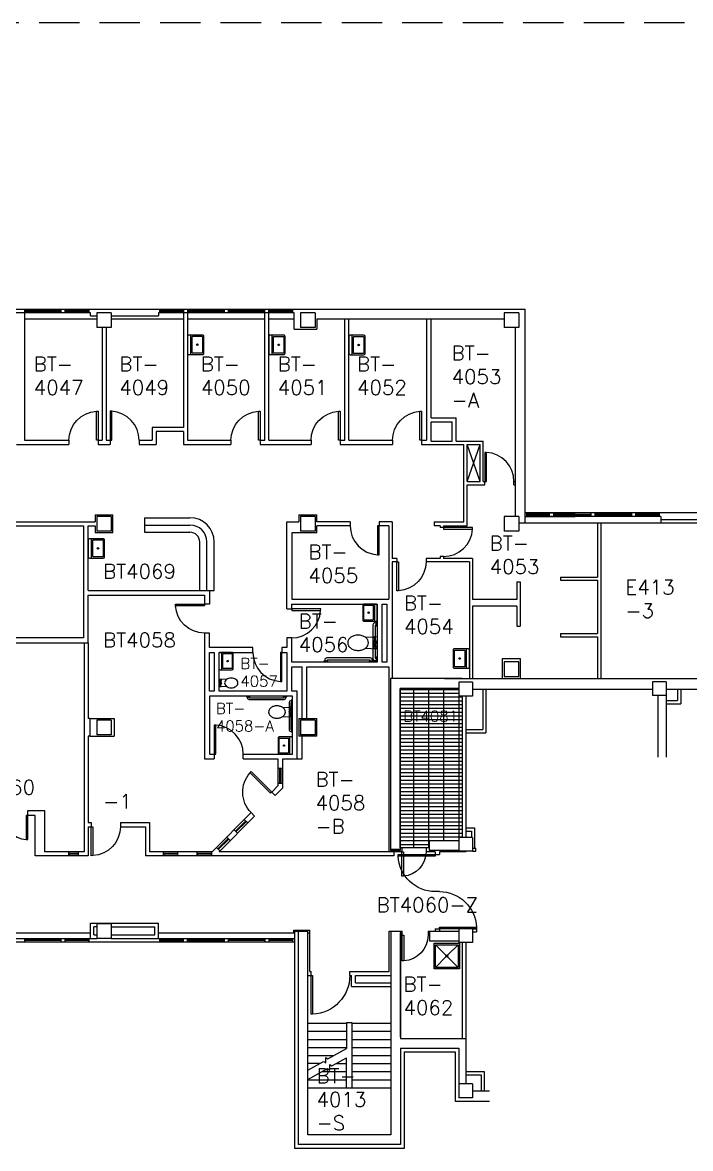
# Model space of a CAD drawing. Extents: x 2774 to 7164, y 18116 to 19938.
# Drawn here: x 5496 to 6324, y 18542 to 19938 of the extents above; entities that cross this region are included whole.
import ezdxf

# ---------------------------------------------------------------- set-up
doc = ezdxf.new("R2010")
doc.units = 0
doc.header["$MEASUREMENT"] = 0
doc.linetypes.add('HIDDEN', pattern=[0.375, 0.25, -0.125])
doc.layers.get('0').update_dxf_attribs({"linetype": 'CONTINUOUS'})
for name, color, linetype in [('ARDOOR', 7, 'CONTINUOUS'), ('ARDOORNO', 4, 'CONTINUOUS'), ('ARROOMNO', 4, 'CONTINUOUS'), ('ARWALL', 7, 'CONTINUOUS'), ('ARWINDOW', 7, 'CONTINUOUS'), ('COL', 14, 'CONTINUOUS'), ('EXROOF_LOWER', 254, 'HIDDEN'), ('EXWALL', 8, 'CONTINUOUS'), ('EXWINDOW', 8, 'CONTINUOUS'), ('MILL-NRST', 1, 'CONTINUOUS'), ('MPFIXTURE', 3, 'CONTINUOUS')]:
    doc.layers.add(name, color=color, linetype=linetype)
doc.styles.add('ROMANS', font='romans.shx', dxfattribs={"height": 18})

# ---------------------------------------------------------------- blocks, each defined once
blk = doc.blocks.new('COL2')
for p, q in [((-0.5, -0.5), (-0.5, 0.5)), ((-0.5, 0.5), (0.5, 0.5)), ((0.5, -0.5), (0.5, 0.5)), ((-0.5, -0.5), (0.5, -0.5))]:
    blk.add_line(p, q)
blk = doc.blocks.new('A$C5F9F5CE1')
at = {"layer": 'MPFIXTURE'}
for points in [[(0, 18.5), (0, 1.5, 0.414214), (1.5, 0), (22.5, 0, 0.414214), (24, 1.5), (24, 18.5, 0.414214), (22.5, 20), (1.5, 20, 0.414214)], [(22.5, 13.5), (22.5, 2.5, -0.414214), (21.5, 1.5), (2.5, 1.5, -0.414214), (1.5, 2.5), (1.5, 13.5, -0.414214), (2.5, 14.5), (21.5, 14.5, -0.414214)]]:
    blk.add_lwpolyline(points, format="xyb", close=True, dxfattribs=at)
blk.add_lwpolyline([(0, 16), (24, 16)], dxfattribs=at)
for radius in [1, 0.5]:
    blk.add_circle((12, 8), radius, dxfattribs=at)
blk = doc.blocks.new('A$C3E79128A')
at = {"rotation": 90}
blk.add_blockref('A$C5F9F5CE1', (20, 0), dxfattribs=at)
blk = doc.blocks.new('A$C0F3871F4')
at = {"layer": 'MPFIXTURE'}
for points in [[(0, 36), (36, 36), (36, 0), (0, 0)], [(2, 34), (34, 34), (34, 2), (2, 2)]]:
    blk.add_lwpolyline(points, close=True, dxfattribs=at)
for points in [[(2, 34), (16.9, 19.1)], [(34, 34), (19.1, 19.1)], [(2, 2), (16.9, 16.9)], [(17, 18), (19, 18)], [(18, 19), (18, 17)], [(34, 2), (19.1, 16.9)]]:
    blk.add_lwpolyline(points, dxfattribs=at)
for radius in [1.5, 1]:
    blk.add_circle((18, 18), radius, dxfattribs=at)
blk = doc.blocks.new('A$C051F618B')
at = {"xscale": 0.8774835499070832, "yscale": 0.8774835499061737, "zscale": 0.8774835499067891}
blk.add_blockref('A$C0F3871F4', (0, 0), dxfattribs=at)
blk = doc.blocks.new('PSYWC1P')
at = {"linetype": 'CONTINUOUS'}
for p, q in [((10.8, 5), (0, 5.6)), ((0.7, 4.6), (0, 4.6)), ((0.7, 3.6), (0, 3.6)), ((1.3, 4.7), (0.8, 4.7)), ((0.8, 3.5), (1.3, 3.5)), ((2.7, 1.3), (2.7, 1.1)), ((1.8, -5.5), (0, -5.6)), ((10.8, -5), (2.5, -5.4))]:
    blk.add_line(p, q, dxfattribs=at)
for p, q in [((1.3, 1.8), (1.3, 1.6)), ((1.7, 1.9), (1.4, 1.9)), ((1.4, 1.5), (1.7, 1.5)), ((1.7, 1.9), (1.7, 3.4)), ((1.7, 1.5), (1.7, 1.5)), ((1.7, 1.1), (1.7, 1.5)), ((2.7, 1.9), (2.7, 3.4)), ((3, 1.9), (2.7, 1.9)), ((2.7, 1.5), (2.7, 1.5)), ((2.7, 1.1), (2.7, 1.5)), ((2.7, 1.5), (3, 1.5)), ((3.5, 4.7), (3, 4.7)), ((3, 3.5), (3.5, 3.5)), ((3, 1.6), (3, 1.8)), ((3.6, 3.6), (3.6, 4.6)), ((1.3, -1.9), (1.3, -2.1)), ((1.6, -1.8), (1.4, -1.8)), ((1.4, -2.2), (1.6, -2.2)), ((1.6, -1.8), (1.6, -1.6)), ((2.7, -1.6), (2.7, -1.8)), ((3, -1.8), (2.7, -1.8)), ((2.7, -2.2), (3, -2.2)), ((3, -2.1), (3, -1.9))]:
    blk.add_line(p, q)
for points in [[(3, 4.7, 0.025815), (3, 4.7, 0.069134), (2.6, 4.8, 0.055334), (2.2, 4.9, 0.055334), (1.7, 4.8, 0.069134), (1.4, 4.7, 0.025815), (1.3, 4.7, 0.164444)], [(1.3, 3.5, 0.025815), (1.4, 3.5, 0.069134), (1.7, 3.4, 0.055334), (2.2, 3.3, 0.055334)], [(2.2, 3.3, 0.055334), (2.6, 3.4, 0.069134), (3, 3.5, 0.024315), (3, 3.5, 0.190567)]]:
    blk.add_lwpolyline(points, format="xyb", dxfattribs=at)
blk.add_lwpolyline([(2.6, -0.2), (2.4, 0.1), (2, 0.1), (1.7, -0.2), (2, -0.6), (2.4, -0.6)], close=True, dxfattribs=at)
at = {"linetype": 'CONTINUOUS', "flags": 128}
blk.add_lwpolyline([(17.5, -7, 0.074368), (21.3, -6.4, 0.085026), (24.2, -5, 0.106278), (26.3, -2.6, 0.128465), (27, 0, 0.128465), (26.3, 2.6, 0.106278), (24.2, 5, 0.085026), (21.3, 6.5, 0.074368), (17.5, 7, 0.074368), (13.8, 6.5, 0.085026), (10.8, 5, 0.106278), (8.7, 2.6, 0.128465), (8, 0, 0.128465), (8.7, -2.6, 0.106278), (10.8, -5, 0.085026), (13.8, -6.4, 0.074368)], format="xyb", close=True, dxfattribs=at)
for points in [[(2.7, -2.2), (2.7, -2.7, -0.414214), (2.7, -2.7), (1.7, -2.7, -0.414214), (1.6, -2.7), (1.6, -2.2)], [(2.3, -2.7), (2.5, -5.5, -1.015015), (1.8, -5.5), (2, -2.7)]]:
    blk.add_lwpolyline(points, format="xyb")
at = {"linetype": 'CONTINUOUS'}
blk.add_circle((2.2, -0.2), 1.45, dxfattribs=at)
for centre, start, end in [((0.8, 4.6), 90, 180), ((0.8, 3.6), 180, 270)]:
    blk.add_arc(centre, 0.0602, start, end, dxfattribs=at)
for centre, start, end in [((1.4, 1.8), 90, 180), ((1.4, 1.6), 180, 270), ((3, 1.8), 0, 90), ((3, 1.6), 270, 0), ((3.5, 4.6), 0, 90), ((3.5, 3.6), 270, 0), ((1.4, -1.9), 90, 180), ((1.4, -2.1), 180, 270), ((3, -1.9), 0, 90), ((3, -2.1), 270, 0)]:
    blk.add_arc(centre, 0.0602, start, end)
blk = doc.blocks.new('A$C78583CE9')
at = {"layer": 'MPFIXTURE', "linetype": 'CONTINUOUS'}
for p, q in [((25.02, 32.7), (25.65, 32.7)), ((26.26, 33.31), (25.63, 33.31)), ((25.63, 33.31), (25.63, 30.79)), ((23.76, 31.61), (23.76, 6)), ((25.02, 31.1), (25.02, 6.42)), ((25.44, 31.44), (25.62, 31.44)), ((25.63, 30.79), (26.26, 30.79)), ((2.52, 0.64), (0, 0.64)), ((0, 0.01), (0, 0.64)), ((0.61, 1.25), (0.61, 0.64)), ((21.55, 2.5), (1.87, 2.5)), ((1.87, 0.83), (1.87, 0.64)), ((21.14, 1.24), (2.29, 1.24)), ((2.52, 0.01), (2.52, 0.64)), ((23.43, 0.63), (20.9, 0.63)), ((20.9, 0.63), (20.9, 0)), ((21.55, 0.82), (21.55, 0.63)), ((22.81, 1.24), (22.81, 0.63)), ((23.43, 0), (23.43, 0.63)), ((25.01, 4.74), (25.62, 4.74)), ((25.43, 6), (25.62, 6)), ((25.62, 6.65), (25.62, 4.13)), ((26.25, 6.65), (25.62, 6.65)), ((25.62, 4.13), (26.25, 4.13))]:
    blk.add_line(p, q, dxfattribs=at)
for centre, radius, start, end in [((25.02, 31.44), 1.26, 90, 180), ((25.44, 31.02), 0.42, 90, 180), ((1.87, 1.25), 1.26, 90, 180), ((2.29, 0.83), 0.42, 90, 180), ((21.13, 0.82), 0.42, 0, 90), ((21.55, 1.24), 1.26, 0, 90), ((25.01, 6), 1.26, 180, 270), ((25.43, 6.42), 0.42, 180, 270)]:
    blk.add_arc(centre, radius, start, end, dxfattribs=at)
at = {"layer": 'MPFIXTURE', "xscale": 0.6405271863914095, "yscale": 0.6405271863914095, "zscale": 0.6405271863914095, "rotation": 90}
blk.add_blockref('PSYWC1P', (14.66, 0.01), dxfattribs=at)
blk = doc.blocks.new('A$C4D6026EB')
blk.add_blockref('A$C78583CE9', (0, 0))
blk = doc.blocks.new('A$C14C7484E')
at = {"rotation": 270}
blk.add_blockref('A$C4D6026EB', (0, 26.26), dxfattribs=at)
blk = doc.blocks.new('A$C04BE31A5')
blk.add_blockref('A$C14C7484E', (0, 0))
blk = doc.blocks.new('A$C0C6A0E1A')
blk.add_blockref('A$C3E79128A', (0, 0))
blk = doc.blocks.new('A$C64215538')
at = {"xscale": 0.888910559071519, "yscale": 0.888910559071519, "zscale": 0.888910559071519, "rotation": 180}
blk.add_blockref('A$C0C6A0E1A', (17.8, 21.3), dxfattribs=at)
blk = doc.blocks.new('A$C38594FF9')
blk.add_blockref('A$C3E79128A', (0, 0))

msp = doc.modelspace()

# ---------------------------------------------------------------- hatches: boundary and pattern name
at = {"layer": 'EXWALL'}
h = msp.add_hatch(dxfattribs=at)
h.set_pattern_fill('GRATE', color=256, scale=150, style=0)
h.paths.add_polyline_path([(5964.5, 19112.2), (6037.2, 19112.2), (6037.2, 19102.7), (6041.1, 19102.7), (6041.1, 18927.2), (6037.2, 18927.2), (6037.2, 18923.3), (6000.5, 18923.3), (6000.5, 18914.3), (5964.5, 18914.3)])
h.paths.add_polyline_path([(5967.5, 19067.6), (6041.1, 19067.6), (6041.1, 19087.8), (5967.5, 19087.8)], flags=9)

# ---------------------------------------------------------------- linework, layer by layer
at = {"layer": 'ARDOOR'}
msp.add_line((6013, 18860.2), (6008, 18860.2), dxfattribs=at)
at = {"layer": 'ARDOOR', "flags": 128}
for points in [[(5554, 19419.7, -0.39805), (5588, 19455.7), (5590, 19455.7), (5590, 19419.7), (5588, 19419.7), (5588, 19455.7)], [(5641, 19419.7, 0.39805), (5607, 19455.7), (5605, 19455.7), (5605, 19419.7), (5607, 19419.7), (5607, 19455.7)], [(5754.8, 19419.7, -0.39805), (5788.8, 19455.7), (5790.8, 19455.7), (5790.8, 19419.7), (5788.8, 19419.7), (5788.8, 19455.7)], [(5854, 19419.7, -0.39805), (5888, 19455.7), (5890, 19455.7), (5890, 19419.7), (5888, 19419.7), (5888, 19455.7)], [(5955, 19419.7, -0.39805), (5989, 19455.7), (5991, 19455.7), (5991, 19419.7), (5989, 19419.7), (5989, 19455.7)], [(6105.5, 19368.7, 0.39805), (6071.5, 19404.7), (6069.5, 19404.7), (6069.5, 19368.7), (6071.5, 19368.7), (6071.5, 19404.7)], [(5902.5, 19313.7, 0.39805), (5936.5, 19277.8), (5938.5, 19277.7), (5938.5, 19313.7), (5936.5, 19313.7), (5936.5, 19277.8)], [(6018.2, 19275.7, 0.39805), (6054.2, 19309.7), (6054.2, 19311.7), (6018.2, 19311.7), (6018.2, 19309.7), (6054.2, 19309.7)], [(5996.5, 19269.2, -0.39805), (5962.5, 19233.3), (5960.5, 19233.2), (5960.5, 19269.2), (5962.5, 19269.2), (5962.5, 19233.3)], [(5722, 19180.7, -0.39805), (5686, 19214.7), (5686, 19216.7), (5722, 19216.7), (5722, 19214.7), (5686, 19214.7)], [(5830, 19174.7, 0.39805), (5865.9, 19208.7), (5866, 19210.7), (5830, 19210.7), (5830, 19208.7), (5865.9, 19208.7)], [(5782, 19156.7, 0.39805), (5816, 19120.8), (5818, 19120.7), (5818, 19156.7), (5816, 19156.7), (5816, 19120.8)], [(5770, 19030.7, 0.39805), (5736, 19066.7), (5734, 19066.7), (5734, 19030.7), (5736, 19030.7), (5736, 19066.7)], [(5779.8, 18958.1, -0.39805), (5778.5, 19007.5), (5779.8, 19009), (5805.3, 18983.5), (5803.9, 18982.1), (5778.5, 19007.5)], [(5473, 18954.7, 0.394848), (5501, 18924.8), (5503, 18924.7), (5503, 18954.7), (5501, 18954.7), (5501, 18924.7), (5503, 18924.7)], [(5617.7, 18940.7, -0.39805), (5583.7, 18904.8), (5581.7, 18904.7), (5581.7, 18940.7), (5583.7, 18940.7), (5583.7, 18904.8)], [(6008, 18860.2, -0.401544), (5962, 18904.2), (5962, 18904.2), (5962, 18906.2), (6008, 18906.2), (6008, 18904.2), (5962, 18904.2)], [(5996.5, 18909.3, -0.394848), (5968.5, 18879.4), (5966.5, 18879.3), (5966.5, 18909.3), (5968.5, 18909.3), (5968.5, 18879.3), (5966.5, 18879.3)], [(6013, 18860.2, -0.401544), (6058.9, 18816.2), (6059, 18816.2), (6059, 18814.2), (6013, 18814.2), (6013, 18816.2), (6059, 18816.2)], [(5999, 18806.2, -0.396047), (5969, 18774.3), (5969, 18774.3), (5967, 18774.2), (5967, 18806.2), (5969, 18806.2), (5969, 18774.3), (5967, 18774.1)], [(5902, 18756.2, -0.402069), (5856, 18708.2), (5856, 18708.2), (5854, 18708.2), (5854, 18756.2), (5856, 18756.2), (5856, 18708.2)]]:
    msp.add_lwpolyline(points, format="xyb", dxfattribs=at)
at = {"layer": 'ARWALL', "linetype": 'CONTINUOUS'}
for p, q in [((5499, 19577.7), (5499, 19419.7)), ((5696.1, 19577.7), (5696.1, 19435.7)), ((5701.1, 19577.7), (5701.1, 19419.7)), ((5796.8, 19419.7), (5796.8, 19577.7)), ((5801.8, 19419.7), (5801.8, 19577.7)), ((5595, 19559.7), (5595, 19419.7)), ((5600, 19559.7), (5600, 19419.7)), ((5896, 19419.7), (5896, 19570.2)), ((5901, 19419.7), (5901, 19570.2)), ((5997, 19570.2), (5997, 19419.7)), ((6003, 19447.7), (6003, 19570.2)), ((6003, 19447.7), (6034, 19447.7)), ((6034, 19418.7), (6034, 19447.7)), ((5696.1, 19435.7), (5657.1, 19435.7)), ((5657.1, 19435.7), (5657.1, 19419.7)), ((6003, 19418.7), (6003, 19442.7)), ((6003, 19442.7), (6029, 19442.7)), ((6029, 19418.7), (6029, 19442.7)), ((5499, 19419.7), (5554, 19419.7)), ((5554, 19419.7), (5554, 19414.7)), ((5590, 19419.7), (5595, 19419.7)), ((5590, 19419.7), (5590, 19414.7)), ((5600, 19419.7), (5605, 19419.7)), ((5605, 19419.7), (5605, 19414.7)), ((5641, 19419.7), (5657.1, 19419.7)), ((5641, 19419.7), (5641, 19414.7)), ((5662.1, 19430.7), (5662.1, 19414.7)), ((5696.1, 19430.7), (5662.1, 19430.7)), ((5696.1, 19430.7), (5696.1, 19414.7)), ((5701.1, 19419.7), (5754.8, 19419.7)), ((5754.8, 19419.7), (5754.8, 19414.7)), ((5790.8, 19419.7), (5790.8, 19414.7)), ((5790.8, 19419.7), (5796.8, 19419.7)), ((5801.8, 19419.7), (5854, 19419.7)), ((5854, 19419.7), (5854, 19414.7)), ((5890, 19419.7), (5890, 19414.7)), ((5890, 19419.7), (5896, 19419.7)), ((5901, 19419.7), (5955, 19419.7)), ((5955, 19419.7), (5955, 19414.7)), ((5991, 19419.7), (5997, 19419.7)), ((5991, 19419.7), (5991, 19414.7)), ((6003, 19418.7), (6029, 19418.7)), ((6034, 19418.7), (6067.5, 19418.7)), ((6067.5, 19368.7), (6067.5, 19418.7)), ((5489, 19414.7), (5554, 19414.7)), ((5590, 19414.7), (5605, 19414.7)), ((5641, 19414.7), (5662.1, 19414.7)), ((5696.1, 19414.7), (5754.8, 19414.7)), ((5790.8, 19414.7), (5854, 19414.7)), ((5890, 19414.7), (5955, 19414.7)), ((5991, 19414.7), (6043.5, 19414.7)), ((6043.5, 19318.7), (6043.5, 19414.7)), ((6047.5, 19368.7), (6047.5, 19414.7)), ((6047.5, 19414.7), (6063.5, 19414.7)), ((6063.5, 19368.7), (6063.5, 19414.7)), ((6047.5, 19368.7), (6063.5, 19368.7)), ((6047.5, 19313.7), (6047.5, 19364.7)), ((6047.5, 19364.7), (6069.5, 19364.7)), ((6067.5, 19368.7), (6069.5, 19368.7)), ((6069.5, 19364.7), (6069.5, 19368.7)), ((6105.5, 19368.7), (6107.5, 19368.7)), ((6105.5, 19364.7), (6105.5, 19368.7)), ((6105.5, 19364.7), (6107.5, 19364.7)), ((5586.5, 19327.2), (5608.5, 19327.2)), ((5586.5, 19327.2), (5586.5, 19318.7)), ((5608.5, 19305.2), (5608.5, 19327.2)), ((5839, 19327.2), (5839, 19318.7)), ((5839, 19327.2), (5861, 19327.2)), ((5861, 19318.7), (5861, 19327.2)), ((5455.1, 19318.7), (5586.5, 19318.7)), ((5455.1, 19313.7), (5572, 19313.7)), ((5572, 19313.7), (5572, 19174.7)), ((5578, 19233.7), (5578, 19313.7)), ((5578, 19313.7), (5586.5, 19313.7)), ((5586.5, 19313.7), (5586.5, 19305.2)), ((5824, 19318.7), (5839, 19318.7)), ((5824, 19210.7), (5824, 19318.7)), ((5902.5, 19318.7), (5861, 19318.7)), ((5902.5, 19313.7), (5861, 19313.7)), ((5861, 19305.2), (5861, 19313.7)), ((5902.5, 19318.7), (5902.5, 19313.7)), ((5954.5, 19318.7), (5938.5, 19318.7)), ((5938.5, 19318.7), (5938.5, 19313.7)), ((5950.5, 19313.7), (5938.5, 19313.7)), ((5950.5, 19313.7), (5950.5, 19222.7)), ((5954.5, 19318.7), (5954.5, 19273.2)), ((6006.5, 19318.7), (6043.5, 19318.7)), ((6006.5, 19318.7), (6006.5, 19313.7)), ((6014.2, 19313.7), (6006.5, 19313.7)), ((6014.2, 19313.7), (6014.2, 19311.7)), ((6018.2, 19311.7), (6014.2, 19311.7)), ((6018.2, 19313.7), (6047.5, 19313.7)), ((6018.2, 19313.7), (6018.2, 19311.7)), ((6209, 19317.2), (6209, 19250.2)), ((6213, 19317.2), (6213, 19126.2)), ((6213, 19317.2), (6213, 19124.2)), ((5608.5, 19305.2), (5586.5, 19305.2)), ((5861, 19305.2), (5830, 19305.2)), ((5830, 19305.2), (5830, 19222.7)), ((5960.5, 19273.2), (5954.5, 19273.2)), ((5954.5, 19269.2), (5954.5, 19124.2)), ((5960.5, 19269.2), (5954.5, 19269.2)), ((5960.5, 19273.2), (5960.5, 19269.2)), ((6014.2, 19273.2), (5996.5, 19273.2)), ((5996.5, 19273.2), (5996.5, 19269.2)), ((6050.2, 19269.2), (5996.5, 19269.2)), ((6018.2, 19275.7), (6014.2, 19275.7)), ((6014.2, 19275.7), (6014.2, 19273.2)), ((6018.2, 19275.7), (6018.2, 19273.2)), ((6054.2, 19273.2), (6018.2, 19273.2)), ((6050.2, 19269.2), (6050.2, 19124.2)), ((6054.2, 19273.2), (6054.2, 19222.2)), ((6109.2, 19244.2), (6109.2, 19222.2)), ((6109.2, 19244.2), (6113.2, 19244.2)), ((6113.2, 19244.2), (6113.2, 19189.2)), ((6163, 19250.2), (6209, 19250.2)), ((6163, 19250.2), (6163, 19246.2)), ((6163, 19246.2), (6209, 19246.2)), ((6209, 19246.2), (6209, 19180.2)), ((5578, 19233.7), (5728, 19233.7)), ((5578, 19227.7), (5722, 19227.7)), ((5578, 19168.7), (5578, 19227.7)), ((5722, 19227.7), (5722, 19216.7)), ((5728, 19233.7), (5728, 19216.7)), ((5728, 19216.7), (5722, 19216.7)), ((5824, 19210.7), (5830, 19210.7)), ((5830, 19222.7), (5950.5, 19222.7)), ((5830, 19216.7), (5936, 19216.7)), ((5830, 19210.7), (5830, 19216.7)), ((5936, 19216.7), (5936, 19144.7)), ((5942, 19144.7), (5942, 19216.7)), ((5942, 19216.7), (5948, 19216.7)), ((5948, 19216.7), (5948, 19144.7)), ((6109.2, 19222.2), (6054.2, 19222.2)), ((6109.2, 19214.2), (6054.2, 19214.2)), ((6054.2, 19214.2), (6054.2, 19124.2)), ((6109.2, 19214.2), (6109.2, 19189.2)), ((6109.2, 19189.2), (6113.2, 19189.2)), ((5434, 19168.7), (5578, 19168.7)), ((5572, 19174.7), (5440, 19174.7)), ((5722, 19180.7), (5722, 19024.7)), ((5728, 19180.7), (5722, 19180.7)), ((5728, 19162.7), (5728, 19180.7)), ((5830, 19174.7), (5824, 19174.7)), ((5824, 19174.7), (5824, 19162.7)), ((5830, 19144.7), (5830, 19174.7)), ((6163, 19180.2), (6209, 19180.2)), ((6163, 19180.2), (6163, 19176.2)), ((6163, 19176.2), (6209, 19176.2)), ((6209, 19176.2), (6209, 19124.2)), ((5782, 19162.7), (5728, 19162.7)), ((5728, 19108.7), (5728, 19156.7)), ((5728, 19156.7), (5734, 19156.7)), ((5734, 19156.7), (5734, 19108.7)), ((5740, 19156.7), (5782, 19156.7)), ((5740, 19108.7), (5740, 19156.7)), ((5782, 19156.7), (5782, 19162.7)), ((5824, 19162.7), (5818, 19162.7)), ((5818, 19162.7), (5818, 19156.7)), ((5818, 19156.7), (5824, 19156.7)), ((5824, 19156.7), (5824, 19108.7)), ((5936, 19144.7), (5830, 19144.7)), ((5948, 19144.7), (5942, 19144.7)), ((5830, 19108.7), (5830, 19138.7)), ((5830, 19138.7), (5843, 19138.7)), ((5843, 19074.7), (5843, 19138.7)), ((5849, 19138.7), (5950.5, 19138.7)), ((5849, 19074.7), (5849, 19138.7)), ((5950.5, 19138.7), (5950.5, 18909.3)), ((5734, 19108.7), (5728, 19108.7)), ((5728, 19102.7), (5728, 19030.7)), ((5831, 19102.7), (5728, 19102.7)), ((5824, 19108.7), (5740, 19108.7)), ((5837, 19108.7), (5830, 19108.7)), ((5831, 19030.7), (5831, 19102.7)), ((5837, 19024.7), (5837, 19108.7)), ((6066.7, 19111.2), (6066.7, 19061.2)), ((6070.7, 19111.2), (6070.7, 19057.2)), ((6283.7, 19103.2), (6283.7, 19026.7)), ((6294.2, 19103.2), (6294.2, 19026.7)), ((6308.2, 19111.2), (6308.2, 19097.2)), ((6312.2, 19111.2), (6312.2, 19093.2)), ((6294.2, 19097.2), (6308.2, 19097.2)), ((6294.2, 19093.2), (6312.2, 19093.2)), ((5580, 19074.7), (5610, 19074.7)), ((5580, 19074.7), (5580, 19052.7)), ((5610, 19074.7), (5610, 19052.7)), ((5839, 19074.7), (5839, 19052.7)), ((5839, 19074.7), (5861, 19074.7)), ((5861, 19052.7), (5861, 19074.7)), ((6045.7, 19061.2), (6066.7, 19061.2)), ((6045.7, 19057.2), (6070.7, 19057.2)), ((6045.7, 19057.2), (6070.7, 19057.2)), ((5580, 19052.7), (5610, 19052.7)), ((5861, 19052.7), (5839, 19052.7)), ((5843, 19024.7), (5843, 19052.7)), ((5728, 19030.7), (5734, 19030.7)), ((5734, 19030.7), (5734, 19024.7)), ((5770, 19024.7), (5770, 19030.7)), ((5770, 19030.7), (5831, 19030.7)), ((5722, 19024.7), (5734, 19024.7)), ((5770, 19024.7), (5813, 19024.7)), ((5813, 19024.7), (5813, 18991.2)), ((5819, 18988.7), (5819, 19024.7)), ((5819, 19024.7), (5843, 19024.7)), ((5813, 18991.2), (5805.3, 18983.5)), ((5809.5, 18979.3), (5819, 18988.7)), ((5809.5, 18979.3), (5805.3, 18983.5)), ((5503, 18960.7), (5523.8, 18960.7)), ((5503, 18954.7), (5503, 18960.7)), ((5523.8, 18960.7), (5523.8, 18909.7)), ((5779.8, 18958.1), (5731.5, 18909.7)), ((5784.1, 18953.8), (5779.8, 18958.1)), ((5512, 18954.7), (5503, 18954.7)), ((5512, 18904.7), (5512, 18954.7)), ((5740, 18909.7), (5784.1, 18953.8)), ((6045.7, 18939.2), (6056.7, 18939.2)), ((6045.7, 18935.2), (6052.7, 18935.2)), ((6052.7, 18935.2), (6052.7, 18927.2)), ((6056.7, 18939.2), (6056.7, 18914.2)), ((5578, 18904.7), (5512, 18904.7)), ((5573, 18909.7), (5523.8, 18909.7)), ((5956.5, 18904.7), (5648.7, 18904.7)), ((5731.5, 18909.7), (5653.7, 18909.7)), ((5950.5, 18909.7), (5740, 18909.7)), ((5966.5, 18909.3), (5950.5, 18909.3)), ((5956.5, 18909.3), (5956.5, 18904.7)), ((5966.5, 18914.3), (5964.5, 18914.3)), ((5966.5, 18914.3), (5966.5, 18909.3)), ((6000.5, 18914.3), (5995.7, 18914.3)), ((5996.5, 18914.3), (5996.5, 18909.3)), ((6008, 18909.3), (5996.5, 18909.3)), ((6008, 18909.3), (6008, 18906.2)), ((6008, 18906.2), (6013, 18906.2)), ((6045.7, 18909.3), (6013, 18909.3)), ((6013, 18909.3), (6013, 18906.2)), ((6045.7, 18909.3), (6019.3, 18909.3)), ((6045.7, 18909.3), (6019.3, 18909.3)), ((6045.7, 18910.2), (6045.7, 18909.3)), ((6045.7, 18910.2), (6045.7, 18909.3)), ((6045.7, 18910.2), (6045.7, 18909.3)), ((6054.2, 18914.2), (6058.2, 18914.2)), ((6054.2, 18910.2), (6058.2, 18910.2)), ((6058.2, 18910.2), (6058.2, 18914.2)), ((5580.5, 18802.2), (5580.5, 18821.2)), ((5665, 18802.2), (5665, 18821.2)), ((5588.5, 18816.7), (5585, 18816.7)), ((5585, 18806.7), (5585, 18816.7)), ((5585, 18806.7), (5588.5, 18806.7)), ((5606.5, 18806.7), (5660.5, 18806.7)), ((5660.5, 18806.7), (5660.5, 18816.7)), ((5850, 18809.2), (5852.5, 18809.2)), ((5852.5, 18761.2), (5852.5, 18809.2)), ((5951, 18761.2), (5951, 18811.2)), ((5951, 18811.2), (5967, 18811.2)), ((5965, 18806.2), (5967, 18806.2)), ((5967, 18806.2), (5967, 18811.2)), ((5999, 18811.2), (6008, 18811.2)), ((5999, 18811.2), (5999, 18806.2)), ((5999, 18806.2), (6001, 18806.2)), ((6008, 18814.2), (6008, 18811.2)), ((6008, 18814.2), (6013, 18814.2)), ((6013, 18814.2), (6013, 18811.2)), ((6013, 18811.2), (6037.2, 18811.2)), ((6019.3, 18811.2), (6037.2, 18811.2)), ((6054.2, 18814.2), (6059.2, 18814.2)), ((6054.2, 18810.2), (6059.2, 18810.2)), ((6059.2, 18814.2), (6059.2, 18810.2)), ((5850, 18756.2), (5854, 18756.2)), ((5852.5, 18761.2), (5854, 18761.2)), ((5854, 18756.2), (5854, 18761.2)), ((5902, 18761.2), (5951, 18761.2)), ((5902, 18756.2), (5902, 18761.2)), ((5902, 18756.2), (5904, 18756.2)), ((5904, 18742.7), (5904, 18756.2)), ((5909, 18756.2), (5953, 18756.2)), ((5909, 18747.2), (5909, 18756.2)), ((5904, 18742.7), (5953, 18742.7)), ((5909, 18747.2), (5953, 18747.2)), ((6045.7, 18637.2), (6068.7, 18637.2)), ((6068.7, 18637.2), (6068.7, 18613.2)), ((6045.7, 18633.2), (6064.7, 18633.2)), ((6064.7, 18633.2), (6064.7, 18613.2))]:
    msp.add_line(p, q, dxfattribs=at)
at = {"layer": 'ARWALL'}
for p, q in [((5499, 19570.2), (5588.5, 19570.2)), ((5606.5, 19570.2), (5696.1, 19570.2)), ((5701.1, 19570.2), (5796.8, 19570.2)), ((5801.8, 19570.2), (5833, 19570.2)), ((6047.5, 19368.7), (6063.5, 19414.7)), ((6063.5, 19368.7), (6047.5, 19414.7)), ((6111.5, 19317.2), (6239.3, 19317.2)), ((6111.5, 19317.2), (6346, 19317.2)), ((6111.5, 19317.2), (6346, 19317.2)), ((5573, 19168.7), (5573, 18909.7)), ((5578, 19168.7), (5578, 19074.7)), ((6091.2, 19124.2), (6091.2, 19149.2)), ((6091.2, 19149.2), (6113.2, 19149.2)), ((6113.2, 19149.2), (6113.2, 19124.2)), ((6041.1, 19102.7), (6041.1, 18927.2)), ((6041.1, 19102.7), (6041.1, 18927.2)), ((5580, 19074.7), (5578, 19074.7)), ((5580, 19052.7), (5578, 19052.7)), ((5578, 19052.7), (5578, 18945.7)), ((5578, 18945.7), (5581.7, 18945.7)), ((5581.7, 18945.7), (5581.7, 18940.7)), ((5617.7, 18945.7), (5617.7, 18940.7)), ((5617.7, 18945.7), (5653.7, 18945.7)), ((5653.7, 18945.7), (5653.7, 18909.7)), ((5578, 18940.7), (5581.7, 18940.7)), ((5578, 18940.7), (5578, 18904.7)), ((5617.7, 18940.7), (5648.7, 18940.7)), ((5648.7, 18940.7), (5648.7, 18904.7)), ((5580.5, 18821.2), (5665, 18821.2)), ((5606.5, 18816.7), (5660.5, 18816.7)), ((5832.5, 18809.2), (5832.5, 18812.2)), ((5832.5, 18812.2), (5852.5, 18812.2)), ((5852.5, 18809.2), (5852.5, 18812.2)), ((6041.1, 18797.2), (6041.1, 18678.2)), ((6045.7, 18797.2), (6045.7, 18678.2))]:
    msp.add_line(p, q, dxfattribs=at)
at = {"layer": 'ARWINDOW', "linetype": 'CONTINUOUS'}
for p, q in [((5819, 19012.7), (5813, 19012.7)), ((5815.5, 19011.7), (5815.5, 19012.7)), ((5816.5, 19011.7), (5815.5, 19011.7)), ((5815.5, 18995.7), (5815.5, 19011.7)), ((5816.5, 19011.7), (5816.5, 19012.7)), ((5816.5, 19011.7), (5816.5, 18995.7)), ((5813, 18994.7), (5819, 18994.7)), ((5815.5, 18994.7), (5815.5, 18995.7)), ((5816.5, 18995.7), (5815.5, 18995.7)), ((5816.5, 18994.7), (5816.5, 18995.7)), ((5761.1, 18935.8), (5772.4, 18947.1)), ((5773.1, 18946.4), (5761.8, 18935.1)), ((5775.6, 18945.3), (5771.3, 18949.6)), ((5772.4, 18947.1), (5773.1, 18947.8)), ((5773.1, 18946.4), (5772.4, 18947.1)), ((5773.1, 18946.4), (5773.8, 18947.1)), ((5762.9, 18932.6), (5758.6, 18936.8)), ((5760.4, 18935.1), (5761.1, 18935.8)), ((5761.8, 18935.1), (5761.1, 18935.8)), ((5761.1, 18934.4), (5761.8, 18935.1)), ((5739.2, 18913.9), (5750.5, 18925.2)), ((5751.2, 18924.5), (5739.9, 18913.2)), ((5753.7, 18923.4), (5749.5, 18927.7)), ((5750.5, 18925.2), (5751.2, 18925.9)), ((5751.2, 18924.5), (5750.5, 18925.2)), ((5751.2, 18924.5), (5751.9, 18925.2)), ((5554, 18904.7), (5554, 18909.7)), ((5554, 18907.7), (5555, 18907.7)), ((5554, 18906.7), (5555, 18906.7)), ((5555, 18907.7), (5565, 18907.7)), ((5555, 18906.7), (5555, 18907.7)), ((5565, 18906.7), (5555, 18906.7)), ((5565, 18906.7), (5565, 18907.7)), ((5565, 18907.7), (5566, 18907.7)), ((5565, 18906.7), (5566, 18906.7)), ((5566, 18904.7), (5566, 18909.7)), ((5671, 18904.7), (5671, 18909.7)), ((5671, 18907.7), (5672, 18907.7)), ((5671, 18906.7), (5672, 18906.7)), ((5672, 18907.7), (5688, 18907.7)), ((5672, 18906.7), (5672, 18907.7)), ((5688, 18906.7), (5672, 18906.7)), ((5688, 18906.7), (5688, 18907.7)), ((5688, 18907.7), (5689, 18907.7)), ((5688, 18906.7), (5689, 18906.7)), ((5689, 18904.7), (5689, 18909.7)), ((5713, 18904.7), (5713, 18909.7)), ((5713, 18907.7), (5714, 18907.7)), ((5713, 18906.7), (5714, 18906.7)), ((5714, 18907.7), (5730, 18907.7)), ((5714, 18906.7), (5714, 18907.7)), ((5730, 18906.7), (5714, 18906.7)), ((5730, 18906.7), (5730, 18907.7)), ((5730, 18907.7), (5731, 18907.7)), ((5730, 18906.7), (5731, 18906.7)), ((5731, 18904.7), (5731, 18909.7)), ((5741, 18910.7), (5736.7, 18914.9)), ((5740.6, 18911.1), (5737.1, 18914.6)), ((5738.5, 18913.2), (5739.2, 18913.9)), ((5739.9, 18913.2), (5739.2, 18913.9)), ((5739.2, 18912.5), (5739.9, 18913.2))]:
    msp.add_line(p, q, dxfattribs=at)
at = {"layer": 'COL', "linetype": 'CONTINUOUS'}
msp.add_lwpolyline([(6111.5, 19127), (6111.5, 19145), (6093.5, 19145), (6093.5, 19127), (6111.5, 19127)], dxfattribs=at)
at = {"layer": 'EXROOF_LOWER', "ltscale": 200}
msp.add_line((3117, 19937.7), (6916.5, 19937.7), dxfattribs=at)
at = {"layer": 'EXWALL', "linetype": 'CONTINUOUS'}
for p, q in [((3914, 19582.2), (6119.5, 19582.2)), ((5580.5, 19577.7), (5412.5, 19577.7)), ((5580.5, 19574.2), (5580.5, 19577.7)), ((5580.5, 19574.2), (5588.5, 19574.2)), ((5606.5, 19574.2), (5665, 19574.2)), ((5833, 19577.7), (5665, 19577.7)), ((5665, 19577.7), (5665, 19574.2)), ((5833, 19557.7), (5833, 19577.7)), ((6119.5, 19317.2), (6119.5, 19582.2)), ((5861, 19570.2), (6093.5, 19570.2)), ((5861, 19570.2), (5861, 19557.7)), ((6107.5, 19325.2), (6107.5, 19559.7)), ((5833, 19557.7), (5861, 19557.7)), ((6877, 19329.7), (6119.5, 19329.7)), ((6287.5, 19325.2), (6119.5, 19325.2)), ((6287.5, 19325.2), (6287.5, 19317.2)), ((6287.5, 19321.7), (6346, 19321.7)), ((5952.5, 19124.2), (5952.5, 18911.3)), ((6041.1, 19124.2), (5952.5, 19124.2)), ((5964.5, 19112.2), (5964.5, 18911.3)), ((6037.2, 19112.2), (5964.5, 19112.2)), ((6019.2, 19124.2), (6438.6, 19124.2)), ((6037.2, 19112.2), (6019.3, 19112.2)), ((6045.7, 19102.7), (6045.7, 18927.2)), ((6054.2, 19111.2), (6277.2, 19111.2)), ((6294.2, 19111.2), (6438.6, 19111.2)), ((6037.2, 18923.3), (6000.5, 18923.3)), ((6037.2, 18923.3), (6019.3, 18923.3)), ((5964.5, 18912.3), (5952.5, 18912.3)), ((5964.5, 18911.3), (5952.5, 18911.3)), ((6037.2, 18911.3), (6000.5, 18911.3)), ((6037.2, 18911.3), (6019.3, 18911.3)), ((5412.5, 18809.2), (5580.5, 18809.2)), ((5665, 18809.2), (5833.5, 18809.2)), ((5850, 18810.7), (5833.5, 18810.7)), ((5850, 18559.5), (5850, 18809.2)), ((5965, 18810.7), (5953, 18810.7)), ((6037.2, 18810.7), (6001, 18810.7)), ((6001, 18810.7), (6001, 18798.7)), ((6037.2, 18810.7), (6019.3, 18810.7)), ((5408, 18802.2), (5588.5, 18802.2)), ((5833.5, 18797.7), (5412.5, 18797.7)), ((5606.5, 18802.2), (5833.5, 18802.2)), ((6037.2, 18798.7), (6001, 18798.7)), ((6037.2, 18798.7), (6019.3, 18798.7)), ((6045.7, 18797.2), (6045.7, 18678.2)), ((5965, 18678.2), (6045.7, 18678.2)), ((5965, 18666.2), (6037.2, 18666.2)), ((6037.2, 18666.2), (6037.2, 18621.7)), ((6045.7, 18678.2), (6045.7, 18621.7)), ((5969.5, 18661.7), (6032.7, 18661.7)), ((6032.7, 18661.7), (6032.7, 18600.2)), ((6054.2, 18613.2), (6075.1, 18613.2)), ((6032.7, 18600.2), (6075.1, 18600.2)), ((5953, 18558.7), (5850, 18558.7)), ((5969.5, 18541.7), (5833.5, 18541.7)), ((5965, 18546.7), (5838, 18546.7))]:
    msp.add_line(p, q, dxfattribs=at)
at = {"layer": 'EXWALL'}
for p, q in [((5952.5, 19124.2), (5952.5, 18912.3)), ((5964.5, 19112.2), (5964.5, 18912.3)), ((6041.1, 19102.7), (6041.1, 18927.2)), ((6041.1, 19102.7), (6041.1, 18927.2)), ((6000.5, 18923.3), (6000.5, 18911.3)), ((5833.5, 18810.7), (5833.5, 18541.7)), ((5838, 18810.7), (5838, 18546.7)), ((5850, 18558.7), (5850, 18810.7)), ((5953, 18810.7), (5953, 18558.7)), ((5965, 18810.7), (5965, 18678.2)), ((5965, 18679.7), (5965, 18809.2)), ((5850, 18697), (5898, 18697)), ((5905, 18697.5), (5898, 18697.5)), ((5898, 18697.5), (5898, 18665.5)), ((5905, 18616.5), (5905, 18697.5)), ((5905, 18697), (5953, 18697)), ((5850, 18687), (5898, 18687)), ((5905, 18687), (5953, 18687)), ((5850, 18677), (5898, 18677)), ((5850, 18667), (5898, 18667)), ((5875, 18652.7), (5898, 18665.5)), ((5905, 18677), (5953, 18677)), ((5905, 18667), (5953, 18667)), ((5965, 18666.2), (5965, 18546.7)), ((5850, 18657), (5882.6, 18657)), ((5872.4, 18647.8), (5872.5, 18654.7)), ((5872.5, 18654.7), (5875, 18652.7)), ((5879.8, 18644), (5898, 18654)), ((5898, 18616.5), (5898, 18654)), ((5905, 18657), (5953, 18657)), ((5969.5, 18661.7), (5969.5, 18541.7)), ((5850, 18638.8), (5869.3, 18649.6)), ((5864.6, 18647), (5850, 18647)), ((5850, 18627.4), (5874.2, 18640.8)), ((5867.2, 18637), (5898, 18637)), ((5869.3, 18649.6), (5872.4, 18647.8)), ((5874.2, 18640.8), (5877.3, 18639)), ((5877.3, 18639), (5877.4, 18646)), ((5877.4, 18646), (5879.8, 18644)), ((5885.2, 18647), (5898, 18647)), ((5905, 18647), (5953, 18647)), ((5905, 18637), (5953, 18637)), ((5850, 18627), (5898, 18627)), ((5905, 18627), (5953, 18627)), ((5850, 18617), (5898, 18617)), ((5905, 18616.5), (5898, 18616.5)), ((5905, 18617), (5953, 18617))]:
    msp.add_line(p, q, dxfattribs=at)
for points in [[(5964.5, 19112.2), (6037.2, 19112.2), (6037.2, 19102.7), (6041.1, 19102.7), (6041.1, 18927.2), (6037.2, 18927.2), (6037.2, 18923.3), (6000.5, 18923.3), (6000.5, 18914.3), (5964.5, 18914.3), (5964.5, 19112.2)], [(6019.3, 19112.2), (6037.2, 19112.2), (6037.2, 19102.7), (6041.1, 19102.7), (6041.1, 18927.2), (6037.2, 18927.2), (6037.2, 18923.3), (6019.3, 18923.3)]]:
    msp.add_lwpolyline(points, dxfattribs=at)
at = {"layer": 'EXWINDOW', "linetype": 'CONTINUOUS'}
for p, q in [((5499, 19582.2), (5499, 19577.7)), ((5500, 19580.5), (5499, 19580.5)), ((5500, 19579.5), (5499, 19579.5)), ((5543.5, 19580.5), (5500, 19580.5)), ((5500, 19580.5), (5500, 19579.5)), ((5543.5, 19579.5), (5500, 19579.5)), ((5543.5, 19580.5), (5544.5, 19580.5)), ((5543.5, 19579.5), (5543.5, 19580.5)), ((5543.5, 19579.5), (5544.5, 19579.5)), ((5544.5, 19577.7), (5544.5, 19582.2)), ((5549.5, 19577.7), (5549.5, 19582.2)), ((5550.5, 19580.5), (5549.5, 19580.5)), ((5550.5, 19579.5), (5549.5, 19579.5)), ((5550.5, 19579.5), (5550.5, 19580.5)), ((5578, 19580.5), (5550.5, 19580.5)), ((5578, 19579.5), (5550.5, 19579.5)), ((5578, 19579.5), (5578, 19580.5)), ((5578, 19580.5), (5579, 19580.5)), ((5578, 19579.5), (5579, 19579.5)), ((5579, 19577.7), (5579, 19582.2)), ((5666.5, 19577.7), (5666.5, 19582.2)), ((5667.5, 19580.5), (5666.5, 19580.5)), ((5667.5, 19579.5), (5666.5, 19579.5)), ((5695.1, 19580.5), (5667.5, 19580.5)), ((5667.5, 19580.5), (5667.5, 19579.5)), ((5695.1, 19579.5), (5667.5, 19579.5)), ((5695.1, 19580.5), (5696.1, 19580.5)), ((5695.1, 19580.5), (5695.1, 19579.5)), ((5695.1, 19579.5), (5696.1, 19579.5)), ((5696.1, 19582.2), (5696.1, 19577.7)), ((5701.1, 19582.2), (5701.1, 19577.7)), ((5702.1, 19580.5), (5701.1, 19580.5)), ((5702.1, 19579.5), (5701.1, 19579.5)), ((5745.5, 19580.5), (5702.1, 19580.5)), ((5702.1, 19580.5), (5702.1, 19579.5)), ((5745.5, 19579.5), (5702.1, 19579.5)), ((5745.5, 19580.5), (5746.5, 19580.5)), ((5745.5, 19580.5), (5745.5, 19579.5)), ((5745.5, 19579.5), (5746.5, 19579.5)), ((5746.5, 19582.2), (5746.5, 19577.7)), ((5751.5, 19582.2), (5751.5, 19577.7)), ((5752.5, 19580.5), (5751.5, 19580.5)), ((5752.5, 19579.5), (5751.5, 19579.5)), ((5795.8, 19580.5), (5752.5, 19580.5)), ((5752.5, 19580.5), (5752.5, 19579.5)), ((5795.8, 19579.5), (5752.5, 19579.5)), ((5795.8, 19579.5), (5795.8, 19580.5)), ((5795.8, 19580.5), (5796.8, 19580.5)), ((5795.8, 19579.5), (5796.8, 19579.5)), ((5796.8, 19577.7), (5796.8, 19582.2)), ((5801.8, 19577.7), (5801.8, 19582.2)), ((5802.8, 19580.5), (5801.8, 19580.5)), ((5802.8, 19579.5), (5801.8, 19579.5)), ((5830.5, 19580.5), (5802.8, 19580.5)), ((5802.8, 19579.5), (5802.8, 19580.5)), ((5830.5, 19579.5), (5802.8, 19579.5)), ((5830.5, 19580.5), (5831.5, 19580.5)), ((5830.5, 19579.5), (5830.5, 19580.5)), ((5830.5, 19579.5), (5831.5, 19579.5)), ((5831.5, 19577.7), (5831.5, 19582.2)), ((6250.5, 19328), (6207, 19328)), ((6250.5, 19327), (6207, 19327)), ((6250.5, 19327), (6250.5, 19328)), ((6250.5, 19328), (6251.5, 19328)), ((6250.5, 19327), (6251.5, 19327)), ((6251.5, 19325.2), (6251.5, 19329.7)), ((6256.5, 19325.2), (6256.5, 19329.7)), ((6257.5, 19328), (6256.5, 19328)), ((6257.5, 19327), (6256.5, 19327)), ((6285, 19328), (6257.5, 19328)), ((6257.5, 19327), (6257.5, 19328)), ((6285, 19327), (6257.5, 19327)), ((6285, 19328), (6286, 19328)), ((6285, 19327), (6285, 19328)), ((6285, 19327), (6286, 19327)), ((6286, 19325.2), (6286, 19329.7)), ((5499, 18802.2), (5499, 18797.7)), ((5500, 18800.5), (5499, 18800.5)), ((5500, 18799.5), (5499, 18799.5)), ((5543.5, 18800.5), (5500, 18800.5)), ((5500, 18800.5), (5500, 18799.5)), ((5543.5, 18799.5), (5500, 18799.5)), ((5543.5, 18799.5), (5543.5, 18800.5)), ((5543.5, 18800.5), (5544.5, 18800.5)), ((5543.5, 18799.5), (5544.5, 18799.5)), ((5544.5, 18797.7), (5544.5, 18802.2)), ((5549.5, 18797.7), (5549.5, 18802.2)), ((5550.5, 18800.5), (5549.5, 18800.5)), ((5550.5, 18799.5), (5549.5, 18799.5)), ((5550.5, 18799.5), (5550.5, 18800.5)), ((5578, 18800.5), (5550.5, 18800.5)), ((5578, 18799.5), (5550.5, 18799.5)), ((5578, 18800.5), (5579, 18800.5)), ((5578, 18799.5), (5578, 18800.5)), ((5578, 18799.5), (5579, 18799.5)), ((5579, 18797.7), (5579, 18802.2)), ((5666.5, 18797.7), (5666.5, 18802.2)), ((5667.5, 18800.5), (5666.5, 18800.5)), ((5667.5, 18799.5), (5666.5, 18799.5)), ((5667.5, 18800.5), (5695, 18800.5)), ((5667.5, 18799.5), (5667.5, 18800.5)), ((5667.5, 18799.5), (5695, 18799.5)), ((5695, 18800.5), (5696, 18800.5)), ((5695, 18799.5), (5695, 18800.5)), ((5695, 18799.5), (5696, 18799.5)), ((5696, 18797.7), (5696, 18802.2)), ((5701, 18797.7), (5701, 18802.2)), ((5702, 18800.5), (5701, 18800.5)), ((5702, 18799.5), (5701, 18799.5)), ((5702, 18800.5), (5745.5, 18800.5)), ((5702, 18799.5), (5702, 18800.5)), ((5702, 18799.5), (5745.5, 18799.5)), ((5745.5, 18800.5), (5745.5, 18799.5)), ((5745.5, 18800.5), (5746.5, 18800.5)), ((5745.5, 18799.5), (5746.5, 18799.5)), ((5746.5, 18802.2), (5746.5, 18797.7)), ((5751.5, 18802.2), (5751.5, 18797.7)), ((5752.5, 18800.5), (5751.5, 18800.5)), ((5752.5, 18799.5), (5751.5, 18799.5)), ((5796, 18800.5), (5752.5, 18800.5)), ((5752.5, 18800.5), (5752.5, 18799.5)), ((5796, 18799.5), (5752.5, 18799.5)), ((5796, 18799.5), (5796, 18800.5)), ((5796, 18800.5), (5797, 18800.5)), ((5796, 18799.5), (5797, 18799.5)), ((5797, 18797.7), (5797, 18802.2)), ((5802, 18797.7), (5802, 18802.2)), ((5803, 18800.5), (5802, 18800.5)), ((5803, 18799.5), (5802, 18799.5)), ((5830.5, 18800.5), (5803, 18800.5)), ((5803, 18799.5), (5803, 18800.5)), ((5830.5, 18799.5), (5803, 18799.5)), ((5830.5, 18800.5), (5831.5, 18800.5)), ((5830.5, 18799.5), (5830.5, 18800.5)), ((5830.5, 18799.5), (5831.5, 18799.5)), ((5831.5, 18797.7), (5831.5, 18802.2))]:
    msp.add_line(p, q, dxfattribs=at)
at = {"layer": 'EXWINDOW'}
for p, q in [((6119.5, 19329.7), (6134.8, 19329.7)), ((6119.5, 19325.2), (6134.8, 19325.2)), ((6134.8, 19328), (6120.5, 19328)), ((6134.8, 19327), (6120.5, 19327)), ((6134.8, 19329.7), (6181.3, 19329.7)), ((6148.7, 19328), (6134.8, 19328)), ((6148.7, 19327), (6134.8, 19327)), ((6134.8, 19325.2), (6181.3, 19325.2)), ((6148.7, 19327), (6148.7, 19328)), ((6149.7, 19328), (6148.7, 19328)), ((6149.7, 19327), (6148.7, 19327)), ((6149.7, 19325.2), (6149.7, 19329.7)), ((6154.7, 19325.2), (6154.7, 19329.7)), ((6154.7, 19328), (6155.7, 19328)), ((6154.7, 19327), (6155.7, 19327)), ((6155.7, 19328), (6181.3, 19328)), ((6155.7, 19328), (6181.3, 19328)), ((6155.7, 19327), (6155.7, 19328)), ((6155.7, 19327), (6181.3, 19327)), ((6155.7, 19327), (6181.3, 19327)), ((6181.3, 19328), (6200, 19328)), ((6181.3, 19327), (6200, 19327)), ((6200, 19328), (6201, 19328)), ((6200, 19327), (6200, 19328)), ((6200, 19327), (6201, 19327)), ((6201, 19325.2), (6201, 19329.7)), ((6206, 19325.2), (6206, 19329.7)), ((6207, 19328), (6206, 19328)), ((6207, 19327), (6206, 19327)), ((6227.9, 19328), (6207, 19328)), ((6207, 19327), (6207, 19328)), ((6227.9, 19327), (6207, 19327)), ((6251.2, 19328), (6227.9, 19328)), ((6251.2, 19327), (6227.9, 19327))]:
    msp.add_line(p, q, dxfattribs=at)
at = {"layer": 'MILL-NRST', "linetype": 'CONTINUOUS'}
for p, q in [((5647.5, 19323.7), (5704, 19323.7)), ((5647.5, 19323.7), (5647.5, 19305.7)), ((5647.5, 19314.7), (5704, 19314.7)), ((5647.5, 19305.7), (5704, 19305.7)), ((5716, 19233.7), (5716, 19293.7)), ((5725, 19233.7), (5725, 19293.7)), ((5734, 19233.7), (5734, 19293.7)), ((5728, 19233.7), (5734, 19233.7))]:
    msp.add_line(p, q, dxfattribs=at)
for radius in [30, 21, 12]:
    msp.add_arc((5704, 19293.7), radius, 0, 90, dxfattribs=at)
at = {"layer": 'MPFIXTURE', "linetype": 'CONTINUOUS'}
for p, q in [((5930.7, 19190.8), (5930.7, 19149.3)), ((5933.4, 19193.5), (5934.7, 19193.5)), ((5933.4, 19190), (5933.4, 19150.2)), ((5934.3, 19190.8), (5934.7, 19190.8)), ((5934.7, 19194.8), (5934.7, 19189.5)), ((5936, 19194.8), (5934.7, 19194.8)), ((5934.7, 19189.5), (5936, 19189.5)), ((5875, 19146.1), (5869.7, 19146.1)), ((5869.7, 19146.1), (5869.7, 19144.7)), ((5871, 19147.3), (5871, 19146.1)), ((5927.7, 19150), (5873.7, 19150)), ((5873.7, 19146.5), (5873.7, 19146.1)), ((5926.6, 19147.3), (5874.5, 19147.3)), ((5875, 19144.7), (5875, 19146.1)), ((5926, 19146), (5926, 19144.7)), ((5931.3, 19146), (5926, 19146)), ((5927.4, 19146.4), (5927.4, 19146.1)), ((5930, 19147.3), (5930, 19146)), ((5931.3, 19144.7), (5931.3, 19146)), ((5933.4, 19146.6), (5934.6, 19146.6)), ((5934.2, 19149.3), (5934.6, 19149.3)), ((5936, 19150.7), (5934.6, 19150.7)), ((5934.6, 19150.7), (5934.6, 19145.3)), ((5936, 19145.3), (5934.6, 19145.3))]:
    msp.add_line(p, q, dxfattribs=at)
for centre, radius, start, end in [((5933.4, 19190.8), 2.66, 90, 180), ((5934.3, 19190), 0.887, 90, 180), ((5873.7, 19147.3), 2.66, 90, 180), ((5874.5, 19146.5), 0.887, 90, 180), ((5926.5, 19146.4), 0.887, 0, 90), ((5927.4, 19147.3), 2.66, 0, 90), ((5933.4, 19149.3), 2.66, 180, 270), ((5934.2, 19150.2), 0.887, 180, 270)]:
    msp.add_arc(centre, radius, start, end, dxfattribs=at)

# ---------------------------------------------------------------- block references
for name, p in [('A$C3E79128A', (5701.1, 19526.2)), ('A$C3E79128A', (5801.8, 19526.1)), ('A$C3E79128A', (5901, 19525.9)), ('A$C38594FF9', (5578, 19273.7)), ('A$C64215538', (5813.2, 19030.6)), ('A$C051F618B', (6006.4, 18764.5))]:
    msp.add_blockref(name, p)
at = {"rotation": 180}
for name, p, xscale, yscale, zscale in [('A$C0C6A0E1A', (5936, 19216.7), 0.888910559071519, 0.888910559071519, 0.888910559071519), ('A$C04BE31A5', (5831, 19102.7), 1.709624362495599, 1.709624362495599, 1.709624362495599)]:
    msp.add_blockref(name, p, dxfattribs=dict(at, xscale=xscale, yscale=yscale, zscale=zscale))
for name, p in [('A$C64215538', (5757.7, 19156.6)), ('A$C38594FF9', (6050.2, 19161.2))]:
    msp.add_blockref(name, p, dxfattribs=at)
at = {"layer": 'COL', "rotation": 180}
for p, xscale, yscale, zscale in [((5597.5, 19568.7), 18, 18, 18), ((5850, 19568.7), 18, 18, 18), ((6102.5, 19568.7), 18, 18, 18), ((5597.5, 19316.2), 18, 18, 18), ((5850, 19316.2), 18, 18, 18), ((6102.5, 19316.2), 18, 18, 18), ((6045.7, 19111.2), 17, 17, 17), ((6045.7, 19111.2), 17, 17, 17), ((5597.5, 19063.7), 18, 18, 18), ((5850, 19063.7), 18, 18, 18), ((6045.7, 18918.7), 17, 17, 17), ((6045.7, 18918.7), 17, 17, 17), ((5597.5, 18811.2), 18, 18, 18), ((6045.7, 18805.7), 17, 17, 17), ((6045.7, 18805.7), 17, 17, 17)]:
    msp.add_blockref('COL2', p, dxfattribs=dict(at, xscale=xscale, yscale=yscale, zscale=zscale))
at = {"layer": 'COL', "linetype": 'CONTINUOUS', "xscale": 17, "yscale": 17, "zscale": 17, "rotation": 180}
for p in [(6045.7, 19111.2), (6285.7, 19111.7), (6045.7, 18918.7), (6045.7, 18805.7), (6045.7, 18613.2)]:
    msp.add_blockref('COL2', p, dxfattribs=at)
at = {"layer": 'MPFIXTURE', "xscale": 1.352213523783576, "yscale": 1.352213523783576, "zscale": 1.352213523783576, "rotation": 180}
msp.add_blockref('PSYWC1P', (5936, 19168.7), dxfattribs=at)
at = {"layer": 'MPFIXTURE', "xscale": 0.8625817593092506, "yscale": 0.8625817593092506, "zscale": 0.8625817593092506}
msp.add_blockref('PSYWC1P', (5740, 19118.9), dxfattribs=at)

# ---------------------------------------------------------------- texts
at = {"layer": 'ARDOORNO', "linetype": 'CONTINUOUS', "style": 'ROMANS'}
msp.add_text('-1', height=18, dxfattribs=at).set_placement((5596.3, 18963.1))
at = {"layer": 'ARROOMNO', "style": 'ROMANS'}
for s, height, p in [('BT-', 18, (6028.2, 19518.9)), ('BT-', 18, (5510.4, 19505.3)), ('BT-', 18, (5616.4, 19505.3)), ('BT-', 18, (5717.4, 19505.3)), ('BT-', 18, (5812.8, 19505.3)), ('BT-', 18, (5911, 19505.3)), ('4053', 18, (6028.2, 19489.7)), ('4047', 18, (5510.4, 19476.2)), ('4049', 18, (5616.4, 19476.2)), ('4050', 18, (5717.4, 19476.2)), ('4051', 18, (5812.8, 19476.2)), ('4052', 18, (5911, 19476.2)), ('-A', 18, (6028.2, 19460.6)), ('BT-', 18, (6075.4, 19283.1)), ('BT-', 18, (5850.8, 19272.3)), ('4053', 18, (6075.4, 19254)), ('4055', 18, (5850.8, 19243.1)), ('E413', 18, (6243.6, 19228.6)), ('BT-', 18, (5969.1, 19209)), ('-3', 18, (6243.6, 19199.4)), ('BT-', 18, (5838.7, 19186.4)), ('4054', 18, (5969.1, 19179.9)), ('4056', 18, (5838.7, 19157.3)), ('BT-', 13.5, (5766.5, 19136.2)), ('4057', 13.5, (5766.5, 19114.4)), ('BT-', 13.5, (5736.2, 19080.5)), ('4058-A', 13.5, (5736.2, 19058.7)), ('BT-', 18, (5859.6, 18990.4)), ('4058', 18, (5859.6, 18961.3)), ('-B', 18, (5859.6, 18932.1)), ('BT-', 18, (5968.6, 18736.4)), ('4062', 18, (5968.6, 18707.3)), ('BT-', 18, (5860.8, 18622.7)), ('4013', 18, (5860.8, 18593.5)), ('-S', 18, (5860.8, 18564.4))]:
    msp.add_text(s, height=height, dxfattribs=at).set_placement(p)
at = {"layer": 'ARROOMNO', "linetype": 'CONTINUOUS', "style": 'ROMANS'}
for s, height, p in [('BT4069', 18, (5596.3, 19248.2)), ('BT4058', 18, (5596.3, 19163.1)), ('BT4081', 13.5, (5968.3, 19070.9)), ('BT4060', 18, (5421.8, 18980.5)), ('BT4060-Z', 18, (5935.3, 18834.7))]:
    msp.add_text(s, height=height, dxfattribs=at).set_placement(p)

doc.saveas('drawing.dxf')
